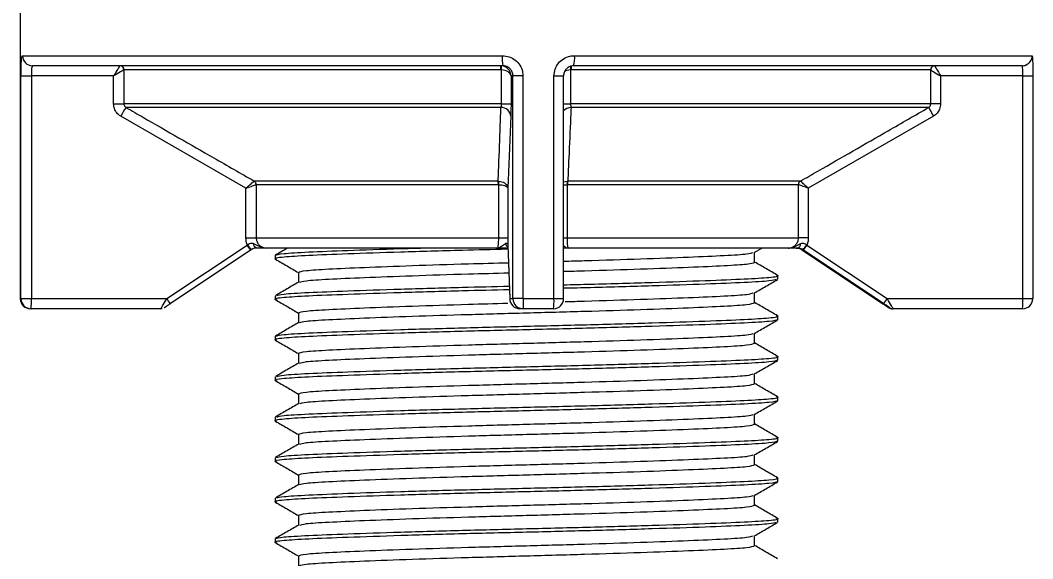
# Model space of a CAD drawing. Header units: millimetres. Extents: x 72 to 994, y 217 to 1414.
# Drawn here: x 799.4 to 899.4, y 956.2 to 1009.4 of the extents above; entities that cross this region are included whole.
import ezdxf

# ---------------------------------------------------------------- set-up
doc = ezdxf.new("R2010")
doc.units = ezdxf.units.MM
doc.header["$LTSCALE"] = 5
doc.layers.add('LEVEL0', color=179, linetype='Continuous')
doc.styles.add('SLDTEXTSTYLE0', font='TXT', dxfattribs={"width": 0.75})
doc.dimstyles.new('SLDDIMSTYLE2', dxfattribs={"dimtxt": 17.5, "dimasz": 16.51, "dimexe": 0, "dimexo": 0.0625, "dimgap": 4.375, "dimtad": 1, "dimdec": 1, "dimlfac": 0.5, "dimrnd": 1e-09, "dimzin": 12, "dimdsep": 46, "dimtxsty": 'SLDTEXTSTYLE0', "dimblk1": 'CLOSED', "dimblk2": 'CLOSED', "dimsah": 1, "dimcen": 0.09, "dimadec": 0, "dimazin": 3, "dimtfac": 1, "dimtdec": 1, "dimtofl": 0, "dimtmove": 0, "dimatfit": 3, "dimldrblk": 'CLOSED', "dimfxl": 0, "dimfrac": 2, "dimtolj": 1, "dimtzin": 12, "dimarcsym": 0})

# ---------------------------------------------------------------- blocks, each defined once
blk = doc.blocks.new('_CLOSED')
at = {"color": 0, "linetype": 'ByBlock', "lineweight": -2}
for p, q in [((-1, 0.166667), (0, 0)), ((-1, 0.166667), (-1, -0.166667)), ((0, 0), (-1, -0.166667)), ((0, 0), (-1, 0))]:
    blk.add_line(p, q, dxfattribs=at)
blk = doc.blocks.new('_D_7')
at = {"layer": 'LEVEL0', "color": 7}
for p, q in [((898.39, 1052.93), (942.51, 1052.93)), ((937.51, 1052.93), (937.51, 1012.93)), ((904.39, 1012.93), (942.51, 1012.93)), ((937.51, 1012.93), (937.51, 902.78))]:
    blk.add_line(p, q, dxfattribs=at)
at = {"layer": 'LEVEL0', "color": 7, "xscale": 16.51, "yscale": 16.51}
for p, rotation in [((937.51, 1052.93, -12.2), 90.0000000000004), ((937.51, 1012.93, -12.2), 270.0000000000004)]:
    blk.add_blockref('_CLOSED', p, dxfattribs=dict(at, rotation=rotation))
at = {"layer": 'LEVEL0', "color": 7, "insert": (914.95, 902.78, -12.2), "char_height": 17.5, "attachment_point": 1, "rotation": 90, "style": 'SLDTEXTSTYLE0'}
blk.add_mtext('0-52 mm', dxfattribs=at)

msp = doc.modelspace()

# ---------------------------------------------------------------- linework, layer by layer
at = {"color": 7, "linetype": 'Continuous', "lineweight": 15}
for p, q in [((799.39, 1012.93), (799.39, 981.93)), ((847.05, 1004.93), (800.61, 1004.93)), ((898.33, 1004.93), (854.05, 1004.93)), ((853.05, 981.93), (853.05, 1003.93)), ((846.87, 1000.82), (809.83, 1000.82)), ((889.11, 1000.82), (853.79, 1000.82)), ((847.55, 992.85), (847.55, 987.93)), ((847.54, 987.25), (847.55, 987.22)), ((847.55, 987.22), (847.55, 987.2)), ((847.55, 987.2), (847.73, 981.91)), ((822.13, 986.72), (814.2, 981.43)), ((822.19, 986.76), (822.13, 986.72)), ((846.5, 986.93), (823.72, 986.93)), ((824.57, 986.21), (824.57, 985.85)), ((875.23, 986.93), (853.5, 986.93)), ((871.89, 986.5), (872.64, 986.93)), ((871.92, 985.53), (871.92, 986.51)), ((876.59, 986.76), (876.65, 986.72)), ((876.65, 986.72), (884.58, 981.43)), ((826.86, 984.53), (826.86, 983.55)), ((874.21, 983.85), (874.21, 984.21)), ((824.57, 982.21), (824.57, 981.85)), ((871.92, 981.53), (871.92, 982.51)), ((847.73, 981.93), (847.73, 981.91)), ((853.05, 981.93), (853.05, 981.93)), ((800.46, 980.93), (800.39, 980.93)), ((813.25, 980.93), (800.46, 980.93)), ((813.25, 980.93), (813.4, 980.96)), ((826.86, 980.53), (826.86, 979.55)), ((849.05, 980.93), (848.75, 980.93)), ((852.05, 980.93), (849.05, 980.93)), ((874.21, 979.85), (874.21, 980.21)), ((885.38, 980.95), (885.53, 980.93)), ((885.6, 980.93), (885.53, 980.93)), ((898.39, 980.93), (885.6, 980.93)), ((824.57, 978.21), (824.57, 977.85)), ((871.92, 977.53), (871.92, 978.51)), ((826.86, 976.53), (826.86, 975.55)), ((874.21, 975.85), (874.21, 976.21)), ((824.57, 974.21), (824.57, 973.85)), ((871.92, 973.53), (871.92, 974.51)), ((826.86, 972.53), (826.86, 971.55)), ((874.21, 971.85), (874.21, 972.21)), ((824.57, 970.21), (824.57, 969.85)), ((871.92, 969.53), (871.92, 970.51)), ((826.86, 968.53), (826.86, 967.55)), ((874.21, 967.85), (874.21, 968.21)), ((824.57, 966.21), (824.57, 965.85)), ((871.92, 965.53), (871.92, 966.51)), ((826.86, 964.53), (826.86, 963.55)), ((874.21, 963.85), (874.21, 964.21)), ((824.57, 962.21), (824.57, 961.85)), ((871.92, 961.53), (871.92, 962.51)), ((826.86, 960.53), (826.86, 959.55)), ((874.21, 959.85), (874.21, 960.21)), ((824.57, 958.21), (824.57, 957.85)), ((871.92, 957.53), (871.92, 958.51)), ((826.86, 956.53), (826.86, 955.55))]:
    msp.add_line(p, q, dxfattribs=at)
at = {"color": 8, "linetype": 'Continuous', "lineweight": 0}
for p, q in [((799.62, 1005.93), (847, 1005.93)), ((854.14, 1005.93), (899.33, 1005.93)), ((846.87, 1004.53), (809.63, 1004.53)), ((809.63, 1004.53), (809.63, 1001.16)), ((809.63, 1004.53), (809.63, 1004.53)), ((846.92, 1004.53), (846.87, 1004.53)), ((846.92, 1001.16), (846.92, 1004.53)), ((853.75, 1004.53), (853.75, 1001.16)), ((853.8, 1004.53), (853.75, 1004.53)), ((889.31, 1004.53), (853.8, 1004.53)), ((889.31, 1004.53), (889.31, 1004.53)), ((889.31, 1001.16), (889.31, 1004.53)), ((799.46, 981.93), (799.46, 1003.93)), ((799.46, 1003.93), (800.49, 1003.93)), ((808.61, 1003.93), (800.49, 1003.93)), ((800.49, 1003.93), (800.49, 981.93)), ((808.61, 1001.16), (808.61, 1003.93)), ((848.05, 1003.93), (847.86, 1003.93)), ((847.86, 1003.93), (847.86, 1001.16)), ((849.04, 1003.93), (848.05, 1003.93)), ((848.05, 981.93), (848.05, 1003.93)), ((849.04, 1003.93), (849.04, 981.93)), ((852.1, 981.93), (852.1, 1003.93)), ((852.1, 1003.93), (853.05, 1003.93)), ((898.41, 1003.93), (890.29, 1003.93)), ((890.29, 1003.93), (890.29, 1001.16)), ((898.41, 1003.93), (899.39, 1003.93)), ((898.41, 981.93), (898.41, 1003.93)), ((899.39, 1003.93), (899.39, 981.93)), ((808.61, 1001.16), (809.63, 1001.16)), ((846.92, 1001.16), (809.63, 1001.16)), ((846.92, 1001.16), (847.86, 1001.16)), ((853.05, 1001.16), (853.75, 1001.16)), ((889.31, 1001.16), (853.75, 1001.16)), ((890.29, 1001.16), (889.31, 1001.16)), ((821.68, 992.85), (809.31, 999.95)), ((847.84, 999.95), (847.55, 992.85)), ((889.59, 999.95), (877.22, 992.85)), ((822.49, 993.54), (822.5, 993.54)), ((846.59, 993.54), (822.5, 993.54)), ((822.69, 993.19), (822.69, 987.93)), ((822.7, 993.19), (822.69, 993.19)), ((846.61, 993.19), (822.7, 993.19)), ((846.59, 993.54), (846.66, 993.54)), ((846.65, 993.19), (846.61, 993.19)), ((846.65, 987.93), (846.65, 993.19)), ((853.4, 993.54), (853.47, 993.54)), ((853.4, 993.19), (853.4, 987.93)), ((853.44, 993.19), (853.4, 993.19)), ((876.25, 993.19), (853.44, 993.19)), ((876.45, 993.54), (853.47, 993.54)), ((876.25, 993.19), (876.25, 993.19)), ((876.25, 987.93), (876.25, 993.19)), ((876.45, 993.54), (876.45, 993.54)), ((821.68, 987.93), (821.68, 992.85)), ((877.22, 992.85), (877.22, 987.93)), ((813.88, 981.93), (821.81, 987.22)), ((821.68, 987.93), (822.69, 987.93)), ((821.81, 987.22), (821.85, 987.25)), ((822.69, 987.93), (846.65, 987.93)), ((846.65, 987.93), (847.55, 987.93)), ((847.55, 987.22), (847.73, 981.93)), ((853.05, 987.93), (853.4, 987.93)), ((853.4, 987.93), (876.25, 987.93)), ((877.22, 987.93), (876.25, 987.93)), ((877.05, 987.25), (877.09, 987.22)), ((877.09, 987.22), (885.02, 981.93)), ((876.68, 986.76), (876.59, 986.76)), ((876.74, 986.72), (876.68, 986.76)), ((884.67, 981.43), (876.74, 986.72)), ((799.46, 981.93), (799.39, 981.93)), ((799.46, 981.93), (800.49, 981.93)), ((800.49, 981.93), (813.88, 981.93)), ((847.73, 981.93), (848.05, 981.93)), ((849.04, 981.93), (848.05, 981.93)), ((849.04, 981.93), (852.1, 981.93)), ((852.1, 981.93), (853.05, 981.93)), ((885.02, 981.93), (898.41, 981.93)), ((885.19, 981.03), (885.26, 981.03)), ((898.41, 981.93), (899.39, 981.93))]:
    msp.add_line(p, q, dxfattribs=at)
for centre, radius, start, end in [((800.61, 1005.93), 0.998, 179.8706, 269.8684), ((852.27, 1005.68), 5.28, 177.2906, 188.1795), ((851.44, 1005.68), 2.71, 343.9031, 5.2386), ((898.33, 1005.93), 1, 293.1008, 0.0191), ((809.23, 1004.53), 0.402, 0.5582, 89.4257), ((809.24, 1004.53), 0.399, 359.825, 89.8281), ((845.26, 1004.63), 1.61, 356.4509, 10.7597), ((845.29, 1004.77), 1.64, 351.6769, 5.6083), ((854.67, 1004.71), 0.943, 166.4403, 190.8449), ((854.74, 1004.63), 0.945, 161.4208, 185.9987), ((889.71, 1004.53), 0.4, 90.0529, 180.0577), ((889.72, 1004.53), 0.401, 90.4196, 179.5974), ((821.55, 993.19), 13.98, 146.9152, 151.0578), ((846.9, 999.87), 0.949, 4.9958, 91.3758), ((853.81, 999.78), 1.04, 91.1865, 136.7693), ((900.66, 1006.59), 12.91, 206.5672, 210.9516), ((822.29, 993.19), 0.405, 0.6271, 59.5603), ((822.29, 993.2), 0.401, 359.8804, 59.5571), ((844.31, 993.23), 2.3, 359.0698, 7.7232), ((844.34, 993.4), 2.32, 354.9551, 3.4707), ((854.98, 993.34), 1.59, 172.9882, 185.4376), ((855.03, 993.23), 1.59, 168.7831, 181.3291), ((876.65, 993.2), 0.4, 120.2073, 180.0578), ((876.65, 993.19), 0.403, 120.2761, 179.5365), ((815.86, 983.07), 7.25, 30.1976, 34.8787), ((826.62, 990.25), 5.63, 212.1194, 218.2098), ((822.87, 987.37), 0.45, 178.1942, 254.7002), ((847.89, 987.48), 0.584, 189.6406, 234.9294), ((876.03, 987.38), 0.457, 283.1298, 0.3886), ((874.91, 988.5), 2.48, 315.5489, 329.7977), ((870.36, 991.53), 7.99, 323.0218, 327.3814), ((789.91, 981.68), 10.58, 355.9317, 1.353), ((807.93, 977.79), 7.25, 30.197, 34.8777), ((885.22, 981.68), 36.17, 179.6044, 181.1883), ((847.46, 981.68), 4.65, 350.7141, 3.071), ((878.29, 986.24), 7.99, 323.023, 327.3819), ((885.6, 981.53), 0.6, 236.3045, 269.9944), ((887.84, 981.68), 10.57, 355.9307, 1.3543), ((898.39, 981.93), 1, 270.0016, 359.9999)]:
    msp.add_arc(centre, radius, start, end, dxfattribs=at)
at = {"color": 7, "linetype": 'Continuous', "lineweight": 15}
for centre, radius, start, end in [((898.33, 1005.93), 0.998, 270.0063, 293.0863), ((800.39, 981.93), 1, 180, 270), ((800.46, 981.93), 0.999, 179.9589, 269.9565), ((849.05, 981.93), 1, 179.9929, 269.9909), ((852.05, 981.93), 1, 270, 0), ((885.53, 981.53), 0.6, 236.3044, 269.9944), ((898.39, 981.93), 1, 270, 0)]:
    msp.add_arc(centre, radius, start, end, dxfattribs=at)
at = {"color": 8, "linetype": 'Continuous', "lineweight": 0}
for centre, major_axis, ratio, start_param, end_param in [((808.63, 1003.93), (0.6, 1), 0.017425, 0.095926, 1.581252), ((808.63, 1003.93), (1, 0.6), 0.010456, 0.102896, 1.588223), ((846.86, 1003.93), (1, -0.022), 0.599642, 0.037013, 1.52234), ((846.86, 1003.93), (-0.708, 0.717), 0.985878, 3.94042, 5.425746), ((853.86, 1003.93), (1, -0.022), 0.599642, 1.693279, 2.402741), ((890.31, 1003.93), (1, -0.6), 0.010456, 3.209636, 4.694962), ((890.31, 1003.93), (-0.6, 1), 0.017425, 0.075014, 1.56034), ((813.85, 981.93), (0.6, 1), 0.017425, 3.152049, 4.722845), ((884.66, 981.43), (0.6, -0.4), 0.007293, 6.272247, 7.843043), ((885, 981.93), (-0.6, 1), 0.017425, 3.131137, 4.701933)]:
    msp.add_ellipse(centre, major_axis=major_axis, ratio=ratio, start_param=start_param, end_param=end_param, dxfattribs=at)
at = {"color": 7, "linetype": 'Continuous', "lineweight": 15}
for centre, major_axis, ratio, start_param, end_param in [((814.19, 981.43), (0.6, 0.4), 0.007293, 3.152531, 4.723327), ((848.73, 981.93), (-0.708, 0.717), 0.985878, 0.798827, 2.369623), ((884.59, 981.43), (0.6, -0.4), 0.007293, 4.701451, 6.272247)]:
    msp.add_ellipse(centre, major_axis=major_axis, ratio=ratio, start_param=start_param, end_param=end_param, dxfattribs=at)
at = {"color": 8, "linetype": 'Continuous', "lineweight": 0}
for points, knots in [([(799.46, 1003.93), (799.47, 1004.16), (799.47, 1004.61), (799.49, 1005.21), (799.52, 1005.66), (799.57, 1005.9), (799.6, 1005.92), (799.62, 1005.93)], [0, 0, 0, 0, 0.21238, 0.425656, 0.640329, 0.856344, 1, 1, 1, 1]), ([(847, 1005.93), (847.23, 1005.91), (847.69, 1005.87), (848.3, 1005.52), (848.76, 1005.01), (849.01, 1004.45), (849.03, 1004.08), (849.04, 1003.93)], [0, 0, 0, 0, 0.217033, 0.433189, 0.647592, 0.860496, 1, 1, 1, 1]), ([(852.1, 1003.93), (852.13, 1004.16), (852.17, 1004.61), (852.52, 1005.21), (853.04, 1005.66), (853.61, 1005.9), (853.99, 1005.92), (854.14, 1005.93)], [0, 0, 0, 0, 0.21238, 0.425656, 0.640329, 0.856344, 1, 1, 1, 1]), ([(899.33, 1005.93), (899.34, 1005.91), (899.36, 1005.87), (899.38, 1005.52), (899.39, 1005.01), (899.39, 1004.45), (899.39, 1004.08), (899.39, 1003.93)], [0, 0, 0, 0, 0.2170321, 0.4331883, 0.6475921, 0.8604953, 1, 1, 1, 1]), ([(800.61, 1004.93), (800.6, 1004.93), (800.57, 1004.91), (800.53, 1004.79), (800.5, 1004.57), (800.49, 1004.27), (800.49, 1004.04), (800.49, 1003.93)], [0, 0, 0, 0, 0.142875, 0.357725, 0.572013, 0.786057, 1, 1, 1, 1]), ([(898.41, 1003.93), (898.41, 1004), (898.41, 1004.19), (898.41, 1004.47), (898.39, 1004.73), (898.37, 1004.9), (898.35, 1004.92), (898.33, 1004.93)], [0, 0, 0, 0, 0.140592, 0.354599, 0.569014, 0.784197, 1, 1, 1, 1]), ([(809.31, 999.95), (809.17, 1000.05), (808.9, 1000.25), (808.66, 1000.69), (808.63, 1001.01), (808.61, 1001.16)], [0, 0, 0, 0, 0.357901, 0.678937, 1, 1, 1, 1]), ([(809.63, 1001.16), (809.63, 1001.12), (809.64, 1001.03), (809.71, 1000.9), (809.79, 1000.85), (809.83, 1000.82)], [0, 0, 0, 0, 0.317761, 0.637996, 1, 1, 1, 1]), ([(846.87, 1000.82), (846.88, 1000.84), (846.9, 1000.89), (846.92, 1001.02), (846.92, 1001.11), (846.92, 1001.16)], [0, 0, 0, 0, 0.32643, 0.648673, 1, 1, 1, 1]), ([(853.75, 1001.16), (853.75, 1001.12), (853.75, 1001.03), (853.76, 1000.9), (853.78, 1000.85), (853.79, 1000.82)], [0, 0, 0, 0, 0.31776, 0.637993, 1, 1, 1, 1]), ([(889.11, 1000.82), (889.15, 1000.84), (889.22, 1000.89), (889.3, 1001.02), (889.31, 1001.11), (889.31, 1001.16)], [0, 0, 0, 0, 0.326431, 0.648673, 1, 1, 1, 1]), ([(890.29, 1001.16), (890.27, 1000.99), (890.23, 1000.66), (889.97, 1000.23), (889.71, 1000.04), (889.59, 999.95)], [0, 0, 0, 0, 0.35492, 0.677481, 1, 1, 1, 1]), ([(809.83, 1000.82), (810.41, 1000.48), (813.3, 998.82), (817.52, 996.4), (821.17, 994.31), (822.5, 993.54)], [0, 0, 0, 0, 0.136912, 0.684564, 1, 1, 1, 1]), ([(846.59, 993.54), (846.61, 993.87), (846.67, 995.53), (846.76, 997.96), (846.84, 1000.05), (846.87, 1000.82)], [0, 0, 0, 0, 0.136912, 0.684564, 1, 1, 1, 1]), ([(853.79, 1000.82), (853.77, 1000.48), (853.7, 998.82), (853.59, 996.4), (853.5, 994.31), (853.47, 993.54)], [0, 0, 0, 0, 0.1369124, 0.6845638, 1, 1, 1, 1]), ([(876.45, 993.54), (877.02, 993.87), (879.92, 995.53), (884.14, 997.96), (887.78, 1000.05), (889.11, 1000.82)], [0, 0, 0, 0, 0.1369122, 0.6845643, 1, 1, 1, 1]), ([(821.68, 992.85), (821.68, 992.85), (821.68, 992.85), (821.69, 992.86), (821.7, 992.87), (821.72, 992.89), (821.77, 992.93), (821.82, 992.97), (821.93, 993.07), (822.1, 993.21), (822.28, 993.37), (822.43, 993.49), (822.47, 993.52), (822.49, 993.54)], [0, 0, 0, 0, 0.0062967, 0.0076352, 0.0186892, 0.0362385, 0.0703911, 0.1374961, 0.1820128, 0.3748812, 0.5878697, 0.7913129, 1, 1, 1, 1]), ([(821.68, 992.85), (821.68, 992.85), (821.68, 992.85), (821.69, 992.85), (821.71, 992.86), (821.74, 992.87), (821.79, 992.89), (821.86, 992.91), (822, 992.96), (822.2, 993.03), (822.43, 993.11), (822.62, 993.17), (822.66, 993.19), (822.69, 993.19)], [0, 0, 0, 0, 0.0063, 0.007638, 0.018676, 0.036214, 0.070342, 0.137495, 0.180799, 0.374883, 0.587866, 0.791311, 1, 1, 1, 1]), ([(846.65, 993.19), (846.75, 993.19), (846.95, 993.17), (847.22, 993.11), (847.41, 993.03), (847.49, 992.96), (847.53, 992.91), (847.54, 992.89), (847.55, 992.87), (847.55, 992.86), (847.55, 992.85), (847.55, 992.85), (847.55, 992.85), (847.55, 992.85)], [0, 0, 0, 0, 0.208691, 0.412138, 0.62512, 0.819203, 0.862509, 0.929658, 0.963788, 0.981327, 0.992367, 0.9937, 1, 1, 1, 1]), ([(846.66, 993.54), (846.76, 993.52), (846.96, 993.49), (847.22, 993.37), (847.41, 993.21), (847.5, 993.07), (847.53, 992.97), (847.54, 992.93), (847.55, 992.89), (847.55, 992.87), (847.55, 992.86), (847.55, 992.85), (847.55, 992.85), (847.55, 992.85)], [0, 0, 0, 0, 0.208685, 0.41213, 0.625121, 0.817989, 0.862506, 0.92961, 0.963763, 0.981311, 0.992366, 0.993703, 1, 1, 1, 1]), ([(853.05, 993.45), (853.07, 993.46), (853.17, 993.51), (853.3, 993.53), (853.4, 993.54)], [0, 0, 0, 0, 0.188353, 1, 1, 1, 1]), ([(853.05, 993.15), (853.07, 993.16), (853.17, 993.18), (853.29, 993.19), (853.4, 993.19)], [0, 0, 0, 0, 0.177291, 1, 1, 1, 1]), ([(877.22, 992.85), (877.22, 992.85), (877.22, 992.85), (877.21, 992.85), (877.19, 992.86), (877.16, 992.87), (877.11, 992.89), (877.04, 992.91), (876.9, 992.96), (876.71, 993.03), (876.48, 993.11), (876.31, 993.17), (876.27, 993.19), (876.25, 993.19)], [0, 0, 0, 0, 0.0063, 0.007633, 0.018673, 0.036212, 0.070342, 0.137491, 0.180796, 0.37488, 0.587863, 0.79131, 1, 1, 1, 1]), ([(877.22, 992.85), (877.22, 992.85), (877.22, 992.85), (877.21, 992.86), (877.2, 992.87), (877.18, 992.89), (877.13, 992.93), (877.08, 992.97), (876.97, 993.07), (876.81, 993.21), (876.63, 993.37), (876.5, 993.49), (876.47, 993.52), (876.45, 993.54)], [0, 0, 0, 0, 0.006297, 0.007634, 0.018689, 0.036237, 0.07039, 0.137494, 0.182011, 0.374878, 0.587868, 0.791313, 1, 1, 1, 1]), ([(821.81, 987.22), (821.8, 987.24), (821.72, 987.46), (821.7, 987.71), (821.68, 987.93)], [0, 0, 0, 0, 0.078332, 1, 1, 1, 1]), ([(821.85, 987.25), (821.9, 987.29), (821.97, 987.34), (822.1, 987.4), (822.21, 987.42), (822.33, 987.41), (822.38, 987.39), (822.42, 987.38)], [0, 0, 0, 0, 0.284594, 0.396998, 0.699196, 0.795211, 1, 1, 1, 1]), ([(822.42, 987.38), (822.6, 987.29), (822.92, 987.14), (823.29, 986.98), (823.55, 986.94), (823.65, 986.93), (823.71, 986.93), (823.72, 986.93)], [0, 0, 0, 0, 0.446196, 0.778646, 0.867313, 0.993921, 1, 1, 1, 1]), ([(822.69, 987.93), (822.7, 987.82), (822.72, 987.6), (822.9, 987.3), (823.16, 987.07), (823.45, 986.95), (823.64, 986.94), (823.72, 986.93)], [0, 0, 0, 0, 0.210058, 0.421045, 0.634342, 0.850969, 1, 1, 1, 1]), ([(846.5, 986.93), (846.5, 986.93), (846.52, 986.93), (846.56, 986.97), (846.6, 987.14), (846.63, 987.4), (846.65, 987.68), (846.65, 987.86), (846.65, 987.93)], [0, 0, 0, 0, 0.00188, 0.222279, 0.440951, 0.656488, 0.868811, 1, 1, 1, 1]), ([(846.5, 986.93), (846.5, 986.93), (846.54, 986.93), (846.59, 986.94), (846.73, 986.98), (846.96, 987.14), (847.18, 987.29), (847.31, 987.38)], [0, 0, 0, 0, 0.006076, 0.132685, 0.221353, 0.553804, 1, 1, 1, 1]), ([(847.31, 987.38), (847.35, 987.4), (847.4, 987.42), (847.47, 987.41), (847.51, 987.37), (847.54, 987.31), (847.54, 987.27), (847.54, 987.25)], [0, 0, 0, 0, 0.299786, 0.447297, 0.730388, 0.868331, 1, 1, 1, 1]), ([(853.05, 987.16), (853.07, 987.15), (853.18, 987.07), (853.29, 986.98), (853.42, 986.94), (853.47, 986.93), (853.5, 986.93), (853.5, 986.93)], [0, 0, 0, 0, 0.112306, 0.645192, 0.787319, 0.990261, 1, 1, 1, 1]), ([(853.4, 987.93), (853.4, 987.82), (853.4, 987.6), (853.42, 987.3), (853.44, 987.07), (853.47, 986.95), (853.49, 986.94), (853.5, 986.93)], [0, 0, 0, 0, 0.210057, 0.421045, 0.634342, 0.850968, 1, 1, 1, 1]), ([(875.23, 986.93), (875.23, 986.93), (875.35, 986.93), (875.58, 986.97), (875.89, 987.14), (876.12, 987.4), (876.23, 987.68), (876.25, 987.86), (876.25, 987.93)], [0, 0, 0, 0, 0.00188, 0.22228, 0.440952, 0.656488, 0.868811, 1, 1, 1, 1]), ([(875.23, 986.93), (875.23, 986.93), (875.29, 986.93), (875.4, 986.94), (875.65, 986.98), (876.01, 987.14), (876.31, 987.29), (876.49, 987.38)], [0, 0, 0, 0, 0.006077, 0.132685, 0.221354, 0.553804, 1, 1, 1, 1]), ([(876.49, 987.38), (876.54, 987.4), (876.62, 987.42), (876.77, 987.41), (876.88, 987.37), (876.98, 987.31), (877.03, 987.27), (877.05, 987.25)], [0, 0, 0, 0, 0.299783, 0.447297, 0.730385, 0.868329, 1, 1, 1, 1]), ([(877.22, 987.93), (877.21, 987.79), (877.2, 987.55), (877.12, 987.32), (877.09, 987.22)], [0, 0, 0, 0, 0.574177, 1, 1, 1, 1])]:
    msp.add_open_spline(points, degree=3, knots=knots, dxfattribs=at)
at = {"color": 7, "linetype": 'Continuous', "lineweight": 15}
for points, knots in [([(848.05, 1003.93), (848.05, 1004), (848.03, 1004.19), (847.91, 1004.47), (847.69, 1004.73), (847.39, 1004.9), (847.16, 1004.92), (847.05, 1004.93)], [0, 0, 0, 0, 0.140591, 0.354598, 0.569015, 0.784195, 1, 1, 1, 1]), ([(854.05, 1004.93), (853.97, 1004.93), (853.79, 1004.91), (853.51, 1004.79), (853.26, 1004.57), (853.08, 1004.27), (853.06, 1004.04), (853.05, 1003.93)], [0, 0, 0, 0, 0.142874, 0.357725, 0.572013, 0.786057, 1, 1, 1, 1]), ([(847.86, 1001.16), (847.86, 1000.99), (847.86, 1000.66), (847.85, 1000.23), (847.85, 1000.04), (847.84, 999.95)], [0, 0, 0, 0, 0.35492, 0.677481, 1, 1, 1, 1]), ([(847.55, 987.93), (847.55, 987.79), (847.55, 987.55), (847.55, 987.32), (847.55, 987.22)], [0, 0, 0, 0, 0.574177, 1, 1, 1, 1]), ([(822.75, 986.93), (822.72, 986.93), (822.62, 986.93), (822.45, 986.89), (822.29, 986.82), (822.21, 986.78), (822.19, 986.76)], [0, 0, 0, 0, 0.208478, 0.621671, 0.898445, 1, 1, 1, 1]), ([(823.72, 986.93), (823.72, 986.93), (823.69, 986.93), (823.57, 986.93), (823.31, 986.93), (822.96, 986.93), (822.75, 986.93)], [0, 0, 0, 0, 0.007201, 0.108367, 0.482043, 1, 1, 1, 1]), ([(847.47, 986.81), (845.99, 986.77), (842.32, 986.68), (836.83, 986.52), (831.62, 986.34), (827.63, 986.19), (825.25, 986.03), (824.28, 985.9), (824.66, 985.83), (824.71, 985.82)], [0, 0, 0, 0, 0.1165928, 0.2899642, 0.4633356, 0.6307917, 0.7982476, 0.9716191, 1, 1, 1, 1]), ([(824.57, 986.21), (824.74, 986.27), (825.08, 986.39), (827.67, 986.54), (831.63, 986.7), (835.55, 986.84), (838.26, 986.91), (838.91, 986.93)], [0, 0, 0, 0, 0.2353864, 0.4627413, 0.6900963, 0.9254826, 1, 1, 1, 1]), ([(825.79, 986.93), (825.78, 986.92), (825.38, 986.69), (824.98, 986.46), (824.6, 986.24)], [0, 0, 0, 0, 0.038766, 1, 1, 1, 1]), ([(847.56, 986.93), (847.43, 986.93), (847.17, 986.93), (846.78, 986.93), (846.56, 986.93), (846.51, 986.93), (846.5, 986.93)], [0, 0, 0, 0, 0.407645, 0.866838, 0.991153, 1, 1, 1, 1]), ([(853.5, 986.93), (853.5, 986.93), (853.45, 986.93), (853.29, 986.93), (853.15, 986.93), (853.05, 986.93)], [0, 0, 0, 0, 0.021607, 0.325178, 1, 1, 1, 1]), ([(853.05, 985.63), (853.75, 985.65), (856.43, 985.72), (860.78, 985.87), (865.54, 986.04), (869.09, 986.2), (871.34, 986.34), (871.63, 986.45), (871.76, 986.5)], [0, 0, 0, 0, 0.068695, 0.265477, 0.462258, 0.652324, 0.842389, 1, 1, 1, 1]), ([(876.13, 986.93), (875.94, 986.93), (875.6, 986.93), (875.37, 986.93), (875.26, 986.93), (875.23, 986.93), (875.23, 986.93)], [0, 0, 0, 0, 0.517958, 0.891636, 0.992801, 1, 1, 1, 1]), ([(876.03, 986.93), (876.06, 986.93), (876.16, 986.93), (876.33, 986.89), (876.5, 986.82), (876.57, 986.78), (876.59, 986.76)], [0, 0, 0, 0, 0.208474, 0.621674, 0.898447, 1, 1, 1, 1]), ([(876.68, 986.76), (876.66, 986.78), (876.57, 986.83), (876.46, 986.88), (876.3, 986.92), (876.21, 986.93), (876.13, 986.93)], [0, 0, 0, 0, 0.121136, 0.41736, 0.538246, 1, 1, 1, 1]), ([(824.59, 985.82), (824.98, 985.6), (825.73, 985.17), (826.49, 984.73), (826.86, 984.51)], [0, 0, 0, 0, 0.505675, 1, 1, 1, 1]), ([(826.86, 984.53), (827.01, 984.59), (827.32, 984.71), (829.68, 984.86), (833.24, 985.02), (838, 985.2), (842.95, 985.36), (846.28, 985.45), (847.61, 985.48)], [0, 0, 0, 0, 0.178662, 0.351225, 0.523789, 0.702451, 0.881112, 1, 1, 1, 1]), ([(853.05, 984.63), (853.75, 984.65), (856.43, 984.72), (860.78, 984.87), (865.54, 985.04), (869.1, 985.2), (871.46, 985.35), (871.77, 985.47), (871.92, 985.53)], [0, 0, 0, 0, 0.066106, 0.25547, 0.444834, 0.627735, 0.810636, 1, 1, 1, 1]), ([(874.19, 984.24), (873.8, 984.46), (873.05, 984.9), (872.29, 985.33), (871.92, 985.55)], [0, 0, 0, 0, 0.505857, 1, 1, 1, 1]), ([(827.01, 983.56), (827.14, 983.61), (827.44, 983.72), (829.69, 983.86), (833.24, 984.02), (838, 984.2), (842.97, 984.36), (846.3, 984.45), (847.64, 984.48)], [0, 0, 0, 0, 0.149846, 0.328232, 0.506618, 0.691307, 0.875996, 1, 1, 1, 1]), ([(853.05, 983.3), (853.94, 983.32), (857.03, 983.4), (861.94, 983.54), (867.17, 983.72), (871.15, 983.88), (873.53, 984.03), (874.5, 984.16), (874.12, 984.23), (874.07, 984.24)], [0, 0, 0, 0, 0.0737767, 0.2554914, 0.437206, 0.6127207, 0.7882352, 0.9699499, 1, 1, 1, 1]), ([(826.89, 983.57), (826.51, 983.34), (825.74, 982.9), (824.98, 982.46), (824.6, 982.24)], [0, 0, 0, 0, 0.4999812, 1, 1, 1, 1]), ([(824.73, 982.24), (824.87, 982.29), (825.2, 982.4), (827.69, 982.54), (831.6, 982.7), (836.84, 982.88), (842.38, 983.04), (846.14, 983.13), (847.69, 983.17)], [0, 0, 0, 0, 0.15072, 0.327604, 0.504488, 0.687621, 0.870754, 1, 1, 1, 1]), ([(874.06, 983.82), (873.91, 983.77), (873.59, 983.67), (871.09, 983.52), (867.18, 983.36), (861.94, 983.19), (857.03, 983.04), (853.94, 982.97), (853.05, 982.95)], [0, 0, 0, 0, 0.160864, 0.347712, 0.534561, 0.72801, 0.921459, 1, 1, 1, 1]), ([(871.89, 982.5), (872.28, 982.72), (873.04, 983.16), (873.8, 983.6), (874.19, 983.82)], [0, 0, 0, 0, 0.4999756, 1, 1, 1, 1]), ([(847.7, 982.81), (846.15, 982.77), (842.39, 982.68), (836.83, 982.52), (831.62, 982.34), (827.63, 982.19), (825.24, 982.03), (824.28, 981.9), (824.67, 981.83), (824.73, 981.82)], [0, 0, 0, 0, 0.121483, 0.293145, 0.464807, 0.630612, 0.796417, 0.96808, 1, 1, 1, 1]), ([(853.2, 981.64), (853.84, 981.65), (856.48, 981.73), (860.78, 981.87), (865.54, 982.04), (869.09, 982.2), (871.35, 982.34), (871.64, 982.45), (871.78, 982.5)], [0, 0, 0, 0, 0.063835, 0.26093, 0.458024, 0.648392, 0.83876, 1, 1, 1, 1]), ([(824.6, 981.82), (824.98, 981.6), (825.74, 981.16), (826.49, 980.73), (826.86, 980.51)], [0, 0, 0, 0, 0.507261, 1, 1, 1, 1]), ([(826.86, 980.53), (827.01, 980.59), (827.32, 980.71), (829.68, 980.86), (833.24, 981.02), (838, 981.2), (842.93, 981.36), (846.23, 981.45), (847.54, 981.48)], [0, 0, 0, 0, 0.179039, 0.351967, 0.524895, 0.703933, 0.882972, 1, 1, 1, 1]), ([(827, 979.56), (827.14, 979.61), (827.43, 979.72), (829.69, 979.86), (833.24, 980.02), (837.99, 980.2), (843.53, 980.37), (849.39, 980.53), (855.25, 980.69), (860.79, 980.86), (865.53, 981.04), (869.1, 981.2), (871.46, 981.35), (871.77, 981.47), (871.92, 981.53)], [0, 0, 0, 0, 0.070957, 0.15408, 0.237204, 0.323264, 0.409325, 0.492448, 0.575571, 0.661632, 0.747693, 0.830816, 0.913939, 1, 1, 1, 1]), ([(874.18, 980.24), (873.8, 980.46), (873.05, 980.9), (872.29, 981.33), (871.92, 981.55)], [0, 0, 0, 0, 0.507083, 1, 1, 1, 1]), ([(824.71, 978.24), (824.86, 978.29), (825.19, 978.39), (827.69, 978.54), (831.6, 978.7), (836.83, 978.88), (842.93, 979.05), (849.39, 979.21), (855.85, 979.37), (861.95, 979.54), (867.16, 979.72), (871.15, 979.88), (873.54, 980.03), (874.5, 980.16), (874.11, 980.23), (874.05, 980.24)], [0, 0, 0, 0, 0.0708743, 0.1526173, 0.2343602, 0.3189908, 0.4036213, 0.4853643, 0.5671072, 0.6517378, 0.7363683, 0.8181113, 0.8998542, 0.9844848, 1, 1, 1, 1]), ([(874.21, 979.85), (874.04, 979.79), (873.71, 979.68), (871.1, 979.52), (867.18, 979.36), (861.95, 979.19), (855.85, 979.01), (849.39, 978.85), (842.93, 978.7), (836.83, 978.52), (831.62, 978.34), (827.63, 978.19), (825.25, 978.03), (824.28, 977.9), (824.66, 977.83), (824.71, 977.83)], [0, 0, 0, 0, 0.083634, 0.164415, 0.245196, 0.32883, 0.412464, 0.493245, 0.574025, 0.657659, 0.741294, 0.822074, 0.902855, 0.986489, 1, 1, 1, 1]), ([(826.89, 979.56), (826.5, 979.34), (825.74, 978.9), (824.98, 978.46), (824.59, 978.24)], [0, 0, 0, 0, 0.49998, 1, 1, 1, 1]), ([(871.89, 978.5), (872.27, 978.72), (873.04, 979.16), (873.8, 979.6), (874.18, 979.82)], [0, 0, 0, 0, 0.499979, 1, 1, 1, 1]), ([(826.86, 976.53), (827.01, 976.59), (827.32, 976.71), (829.68, 976.86), (833.25, 977.02), (837.99, 977.2), (843.53, 977.37), (849.39, 977.53), (855.25, 977.69), (860.79, 977.86), (865.54, 978.04), (869.09, 978.2), (871.34, 978.34), (871.63, 978.45), (871.77, 978.5)], [0, 0, 0, 0, 0.086191, 0.169439, 0.252688, 0.338879, 0.425069, 0.508318, 0.591567, 0.677758, 0.763948, 0.847197, 0.930446, 1, 1, 1, 1]), ([(824.59, 977.83), (824.97, 977.6), (825.73, 977.17), (826.49, 976.73), (826.86, 976.51)], [0, 0, 0, 0, 0.505572, 1, 1, 1, 1]), ([(827.01, 975.57), (827.15, 975.61), (827.44, 975.72), (829.69, 975.86), (833.24, 976.02), (837.99, 976.2), (843.53, 976.37), (849.39, 976.53), (855.25, 976.69), (860.79, 976.86), (865.53, 977.04), (869.1, 977.2), (871.46, 977.35), (871.77, 977.47), (871.92, 977.53)], [0, 0, 0, 0, 0.06962, 0.152863, 0.236106, 0.322291, 0.408475, 0.491718, 0.574961, 0.661145, 0.74733, 0.830573, 0.913816, 1, 1, 1, 1]), ([(874.18, 976.24), (873.8, 976.46), (873.05, 976.9), (872.29, 977.33), (871.92, 977.55)], [0, 0, 0, 0, 0.507007, 1, 1, 1, 1]), ([(824.73, 974.24), (824.88, 974.29), (825.2, 974.4), (827.69, 974.54), (831.6, 974.7), (836.83, 974.88), (842.93, 975.05), (849.39, 975.21), (855.85, 975.37), (861.95, 975.54), (867.16, 975.72), (871.15, 975.88), (873.54, 976.03), (874.5, 976.16), (874.11, 976.23), (874.05, 976.24)], [0, 0, 0, 0, 0.069606, 0.151458, 0.23331, 0.318053, 0.402797, 0.484648, 0.5665, 0.651244, 0.735987, 0.817839, 0.89969, 0.984434, 1, 1, 1, 1]), ([(874.21, 975.85), (874.04, 975.79), (873.71, 975.68), (871.1, 975.52), (867.18, 975.36), (861.95, 975.19), (855.85, 975.01), (849.39, 974.85), (842.93, 974.7), (836.83, 974.52), (831.62, 974.34), (827.63, 974.19), (825.24, 974.03), (824.28, 973.9), (824.67, 973.83), (824.74, 973.82)], [0, 0, 0, 0, 0.083448, 0.164048, 0.244649, 0.328097, 0.411545, 0.492145, 0.572746, 0.656194, 0.739641, 0.820242, 0.900843, 0.98429, 1, 1, 1, 1]), ([(826.89, 975.57), (826.51, 975.35), (825.74, 974.9), (824.98, 974.46), (824.6, 974.24)], [0, 0, 0, 0, 0.4999786, 1, 1, 1, 1]), ([(871.89, 974.5), (872.27, 974.72), (873.04, 975.16), (873.8, 975.6), (874.18, 975.82)], [0, 0, 0, 0, 0.499977, 1, 1, 1, 1]), ([(826.86, 972.53), (827.01, 972.59), (827.32, 972.71), (829.68, 972.86), (833.25, 973.02), (837.99, 973.2), (843.53, 973.37), (849.39, 973.53), (855.25, 973.69), (860.79, 973.86), (865.54, 974.04), (869.09, 974.2), (871.34, 974.34), (871.64, 974.45), (871.77, 974.5)], [0, 0, 0, 0, 0.086151, 0.169362, 0.252573, 0.338724, 0.424875, 0.508085, 0.591296, 0.677447, 0.763598, 0.846809, 0.93002, 1, 1, 1, 1]), ([(824.6, 973.82), (824.98, 973.6), (825.74, 973.16), (826.49, 972.73), (826.86, 972.51)], [0, 0, 0, 0, 0.507401, 1, 1, 1, 1]), ([(827.02, 971.57), (827.15, 971.61), (827.44, 971.72), (829.69, 971.86), (833.24, 972.02), (837.99, 972.2), (843.53, 972.37), (849.39, 972.53), (855.25, 972.69), (860.79, 972.86), (865.53, 973.04), (869.1, 973.2), (871.46, 973.35), (871.77, 973.47), (871.92, 973.53)], [0, 0, 0, 0, 0.0689998, 0.1522982, 0.2355967, 0.3218386, 0.4080805, 0.4913789, 0.5746774, 0.6609193, 0.7471611, 0.8304596, 0.9137581, 1, 1, 1, 1]), ([(874.19, 972.24), (873.81, 972.46), (873.05, 972.9), (872.29, 973.33), (871.92, 973.55)], [0, 0, 0, 0, 0.505606, 1, 1, 1, 1]), ([(824.73, 970.24), (824.88, 970.29), (825.2, 970.4), (827.69, 970.54), (831.6, 970.7), (836.83, 970.88), (842.93, 971.05), (849.39, 971.21), (855.85, 971.37), (861.95, 971.54), (867.16, 971.72), (871.15, 971.88), (873.53, 972.03), (874.5, 972.16), (874.12, 972.23), (874.07, 972.24)], [0, 0, 0, 0, 0.0690453, 0.1511068, 0.2331683, 0.3181286, 0.403089, 0.4851505, 0.567212, 0.6521723, 0.7371326, 0.8191942, 0.9012557, 0.986216, 1, 1, 1, 1]), ([(874.21, 971.85), (874.04, 971.79), (873.71, 971.68), (871.1, 971.52), (867.18, 971.36), (861.95, 971.19), (855.85, 971.01), (849.39, 970.85), (842.93, 970.7), (836.83, 970.52), (831.62, 970.34), (827.63, 970.19), (825.25, 970.03), (824.28, 969.9), (824.66, 969.83), (824.71, 969.82)], [0, 0, 0, 0, 0.083625, 0.164396, 0.245167, 0.328792, 0.412417, 0.493188, 0.57396, 0.657584, 0.741209, 0.82198, 0.902752, 0.986376, 1, 1, 1, 1]), ([(826.89, 971.57), (826.51, 971.35), (825.75, 970.9), (824.98, 970.46), (824.6, 970.24)], [0, 0, 0, 0, 0.499979, 1, 1, 1, 1]), ([(871.89, 970.5), (872.27, 970.72), (873.04, 971.16), (873.8, 971.6), (874.18, 971.82)], [0, 0, 0, 0, 0.499983, 1, 1, 1, 1]), ([(826.86, 968.53), (827.01, 968.59), (827.32, 968.71), (829.68, 968.86), (833.25, 969.02), (837.99, 969.2), (843.53, 969.37), (849.39, 969.53), (855.25, 969.69), (860.79, 969.86), (865.54, 970.04), (869.09, 970.2), (871.35, 970.34), (871.64, 970.45), (871.77, 970.5)], [0, 0, 0, 0, 0.086122, 0.169305, 0.252488, 0.338611, 0.424733, 0.507916, 0.591099, 0.677221, 0.763344, 0.846527, 0.92971, 1, 1, 1, 1]), ([(824.59, 969.82), (824.98, 969.6), (825.73, 969.17), (826.49, 968.73), (826.86, 968.51)], [0, 0, 0, 0, 0.505686, 1, 1, 1, 1]), ([(827, 967.56), (827.14, 967.61), (827.43, 967.72), (829.69, 967.86), (833.24, 968.02), (837.99, 968.2), (843.53, 968.37), (849.39, 968.53), (855.25, 968.69), (860.79, 968.86), (865.53, 969.04), (869.1, 969.2), (871.46, 969.35), (871.77, 969.47), (871.92, 969.53)], [0, 0, 0, 0, 0.070827, 0.153962, 0.237097, 0.32317, 0.409242, 0.492377, 0.575512, 0.661585, 0.747657, 0.830792, 0.913927, 1, 1, 1, 1]), ([(874.18, 968.24), (873.8, 968.46), (873.05, 968.9), (872.29, 969.33), (871.92, 969.55)], [0, 0, 0, 0, 0.506402, 1, 1, 1, 1]), ([(824.71, 966.24), (824.87, 966.29), (825.19, 966.39), (827.69, 966.54), (831.6, 966.7), (836.83, 966.88), (842.93, 967.05), (849.39, 967.21), (855.85, 967.37), (861.95, 967.54), (867.16, 967.72), (871.15, 967.88), (873.53, 968.03), (874.5, 968.16), (874.12, 968.23), (874.06, 968.24)], [0, 0, 0, 0, 0.070742, 0.15257, 0.234399, 0.319119, 0.403839, 0.485668, 0.567497, 0.652216, 0.736936, 0.818765, 0.900594, 0.985313, 1, 1, 1, 1]), ([(874.21, 967.85), (874.04, 967.79), (873.71, 967.68), (871.1, 967.52), (867.18, 967.36), (861.95, 967.19), (855.85, 967.01), (849.39, 966.85), (842.93, 966.7), (836.83, 966.52), (831.62, 966.34), (827.63, 966.19), (825.24, 966.03), (824.28, 965.9), (824.67, 965.83), (824.73, 965.82)], [0, 0, 0, 0, 0.083453, 0.164058, 0.244664, 0.328117, 0.41157, 0.492175, 0.572781, 0.656234, 0.739687, 0.820292, 0.900898, 0.984351, 1, 1, 1, 1]), ([(826.89, 967.56), (826.5, 967.34), (825.74, 966.9), (824.98, 966.46), (824.59, 966.24)], [0, 0, 0, 0, 0.499981, 1, 1, 1, 1]), ([(871.89, 966.5), (872.27, 966.72), (873.04, 967.16), (873.8, 967.6), (874.18, 967.82)], [0, 0, 0, 0, 0.499977, 1, 1, 1, 1]), ([(826.86, 964.53), (827.01, 964.59), (827.32, 964.71), (829.68, 964.86), (833.25, 965.02), (837.99, 965.2), (843.53, 965.37), (849.39, 965.53), (855.25, 965.69), (860.79, 965.86), (865.54, 966.04), (869.09, 966.2), (871.34, 966.34), (871.63, 966.45), (871.77, 966.5)], [0, 0, 0, 0, 0.086194, 0.169447, 0.252699, 0.338894, 0.425088, 0.508341, 0.591593, 0.677787, 0.763982, 0.847234, 0.930487, 1, 1, 1, 1]), ([(824.6, 965.82), (824.98, 965.6), (825.74, 965.16), (826.49, 964.73), (826.86, 964.51)], [0, 0, 0, 0, 0.507312, 1, 1, 1, 1]), ([(827, 963.56), (827.14, 963.61), (827.43, 963.72), (829.69, 963.86), (833.24, 964.02), (837.99, 964.2), (843.53, 964.37), (849.39, 964.53), (855.25, 964.69), (860.79, 964.86), (865.53, 965.04), (869.1, 965.2), (871.46, 965.35), (871.77, 965.47), (871.92, 965.53)], [0, 0, 0, 0, 0.070451, 0.15362, 0.236788, 0.322896, 0.409003, 0.492172, 0.57534, 0.661448, 0.747555, 0.830724, 0.913893, 1, 1, 1, 1]), ([(874.18, 964.24), (873.8, 964.46), (873.04, 964.9), (872.29, 965.33), (871.92, 965.55)], [0, 0, 0, 0, 0.507369, 1, 1, 1, 1]), ([(824.72, 962.24), (824.87, 962.29), (825.19, 962.39), (827.69, 962.54), (831.6, 962.7), (836.83, 962.88), (842.93, 963.05), (849.39, 963.21), (855.85, 963.37), (861.95, 963.54), (867.16, 963.72), (871.15, 963.88), (873.54, 964.03), (874.5, 964.16), (874.11, 964.23), (874.05, 964.24)], [0, 0, 0, 0, 0.070389, 0.152141, 0.233893, 0.318533, 0.403173, 0.484926, 0.566678, 0.651318, 0.735958, 0.81771, 0.899462, 0.984103, 1, 1, 1, 1]), ([(874.21, 963.85), (874.04, 963.79), (873.71, 963.68), (871.1, 963.52), (867.18, 963.36), (861.95, 963.19), (855.85, 963.01), (849.39, 962.85), (842.93, 962.7), (836.83, 962.52), (831.62, 962.34), (827.63, 962.19), (825.25, 962.03), (824.28, 961.9), (824.66, 961.83), (824.72, 961.82)], [0, 0, 0, 0, 0.083596, 0.16434, 0.245084, 0.32868, 0.412276, 0.49302, 0.573764, 0.65736, 0.740956, 0.8217, 0.902444, 0.98604, 1, 1, 1, 1]), ([(826.89, 963.56), (826.51, 963.34), (825.74, 962.9), (824.98, 962.46), (824.59, 962.24)], [0, 0, 0, 0, 0.499979, 1, 1, 1, 1]), ([(871.89, 962.5), (872.28, 962.72), (873.04, 963.16), (873.8, 963.6), (874.19, 963.82)], [0, 0, 0, 0, 0.499979, 1, 1, 1, 1]), ([(826.86, 960.53), (827.01, 960.59), (827.32, 960.71), (829.68, 960.86), (833.25, 961.02), (837.99, 961.2), (843.53, 961.37), (849.39, 961.53), (855.25, 961.69), (860.79, 961.86), (865.54, 962.04), (869.09, 962.2), (871.35, 962.35), (871.64, 962.45), (871.78, 962.5)], [0, 0, 0, 0, 0.086072, 0.169207, 0.252341, 0.338413, 0.424485, 0.50762, 0.590754, 0.676827, 0.762899, 0.846033, 0.929168, 1, 1, 1, 1]), ([(824.59, 961.82), (824.98, 961.6), (825.73, 961.17), (826.49, 960.73), (826.86, 960.51)], [0, 0, 0, 0, 0.50597, 1, 1, 1, 1]), ([(827.02, 959.57), (827.15, 959.61), (827.44, 959.72), (829.69, 959.86), (833.24, 960.02), (837.99, 960.2), (843.53, 960.37), (849.39, 960.53), (855.25, 960.69), (860.79, 960.86), (865.53, 961.04), (869.1, 961.2), (871.46, 961.35), (871.77, 961.47), (871.92, 961.53)], [0, 0, 0, 0, 0.069063, 0.152355, 0.235648, 0.321884, 0.40812, 0.491413, 0.574706, 0.660942, 0.747178, 0.830471, 0.913764, 1, 1, 1, 1]), ([(874.18, 960.24), (873.8, 960.46), (873.05, 960.9), (872.29, 961.33), (871.92, 961.55)], [0, 0, 0, 0, 0.506117, 1, 1, 1, 1]), ([(824.57, 958.21), (824.74, 958.27), (825.07, 958.39), (827.68, 958.54), (831.6, 958.7), (836.83, 958.88), (842.93, 959.05), (849.39, 959.21), (855.85, 959.37), (861.95, 959.54), (867.16, 959.72), (871.15, 959.88), (873.53, 960.03), (874.5, 960.16), (874.12, 960.23), (874.06, 960.24)], [0, 0, 0, 0, 0.083568, 0.164284, 0.245, 0.328568, 0.412136, 0.492852, 0.573568, 0.657136, 0.740703, 0.82142, 0.902136, 0.985704, 1, 1, 1, 1]), ([(874.05, 959.82), (873.9, 959.77), (873.58, 959.67), (871.09, 959.52), (867.18, 959.36), (861.95, 959.19), (855.85, 959.01), (849.39, 958.85), (842.93, 958.7), (836.83, 958.52), (831.62, 958.34), (827.63, 958.19), (825.25, 958.03), (824.28, 957.9), (824.67, 957.83), (824.73, 957.82)], [0, 0, 0, 0, 0.069116, 0.151016, 0.232916, 0.317709, 0.402503, 0.484403, 0.566303, 0.651096, 0.735889, 0.81779, 0.89969, 0.984483, 1, 1, 1, 1]), ([(826.89, 959.57), (826.51, 959.35), (825.75, 958.9), (824.98, 958.46), (824.6, 958.24)], [0, 0, 0, 0, 0.499979, 1, 1, 1, 1]), ([(871.89, 958.5), (872.27, 958.72), (873.03, 959.16), (873.8, 959.6), (874.18, 959.82)], [0, 0, 0, 0, 0.499979, 1, 1, 1, 1]), ([(826.86, 956.53), (827.01, 956.59), (827.32, 956.71), (829.68, 956.86), (833.25, 957.02), (837.99, 957.2), (843.53, 957.37), (849.39, 957.53), (855.25, 957.69), (860.79, 957.86), (865.54, 958.04), (869.09, 958.2), (871.34, 958.34), (871.63, 958.45), (871.76, 958.5)], [0, 0, 0, 0, 0.08623, 0.169517, 0.252803, 0.339033, 0.425263, 0.508549, 0.591836, 0.678066, 0.764296, 0.847582, 0.930869, 1, 1, 1, 1]), ([(824.6, 957.82), (824.98, 957.6), (825.74, 957.16), (826.49, 956.73), (826.86, 956.51)], [0, 0, 0, 0, 0.506954, 1, 1, 1, 1]), ([(827.01, 955.56), (827.15, 955.61), (827.44, 955.72), (829.69, 955.86), (833.24, 956.02), (837.99, 956.2), (843.53, 956.37), (849.39, 956.53), (855.25, 956.69), (860.79, 956.86), (865.53, 957.04), (869.1, 957.2), (871.46, 957.35), (871.77, 957.47), (871.92, 957.53)], [0, 0, 0, 0, 0.069703, 0.152938, 0.236174, 0.322351, 0.408527, 0.491763, 0.574999, 0.661175, 0.747352, 0.830588, 0.913823, 1, 1, 1, 1]), ([(874.19, 956.24), (873.8, 956.46), (873.05, 956.9), (872.29, 957.33), (871.92, 957.55)], [0, 0, 0, 0, 0.505779, 1, 1, 1, 1])]:
    msp.add_open_spline(points, degree=3, knots=knots, dxfattribs=at)

# ---------------------------------------------------------------- dimensions: what is measured, and where the dimension line sits
at = {"layer": 'LEVEL0', "color": 7}
dim = msp.add_linear_dim(base=(937.51, 1012.93), p1=(893.39, 1052.93), p2=(899.39, 1012.93), angle=90, text='0-52 mm', dimstyle='SLDDIMSTYLE2', dxfattribs=at)
dim.commit()
dim.dimension.update_dxf_attribs({"geometry": '_D_7', "text_midpoint": (937.51, 951.16), "dimtype": 160})

doc.saveas('drawing.dxf')
